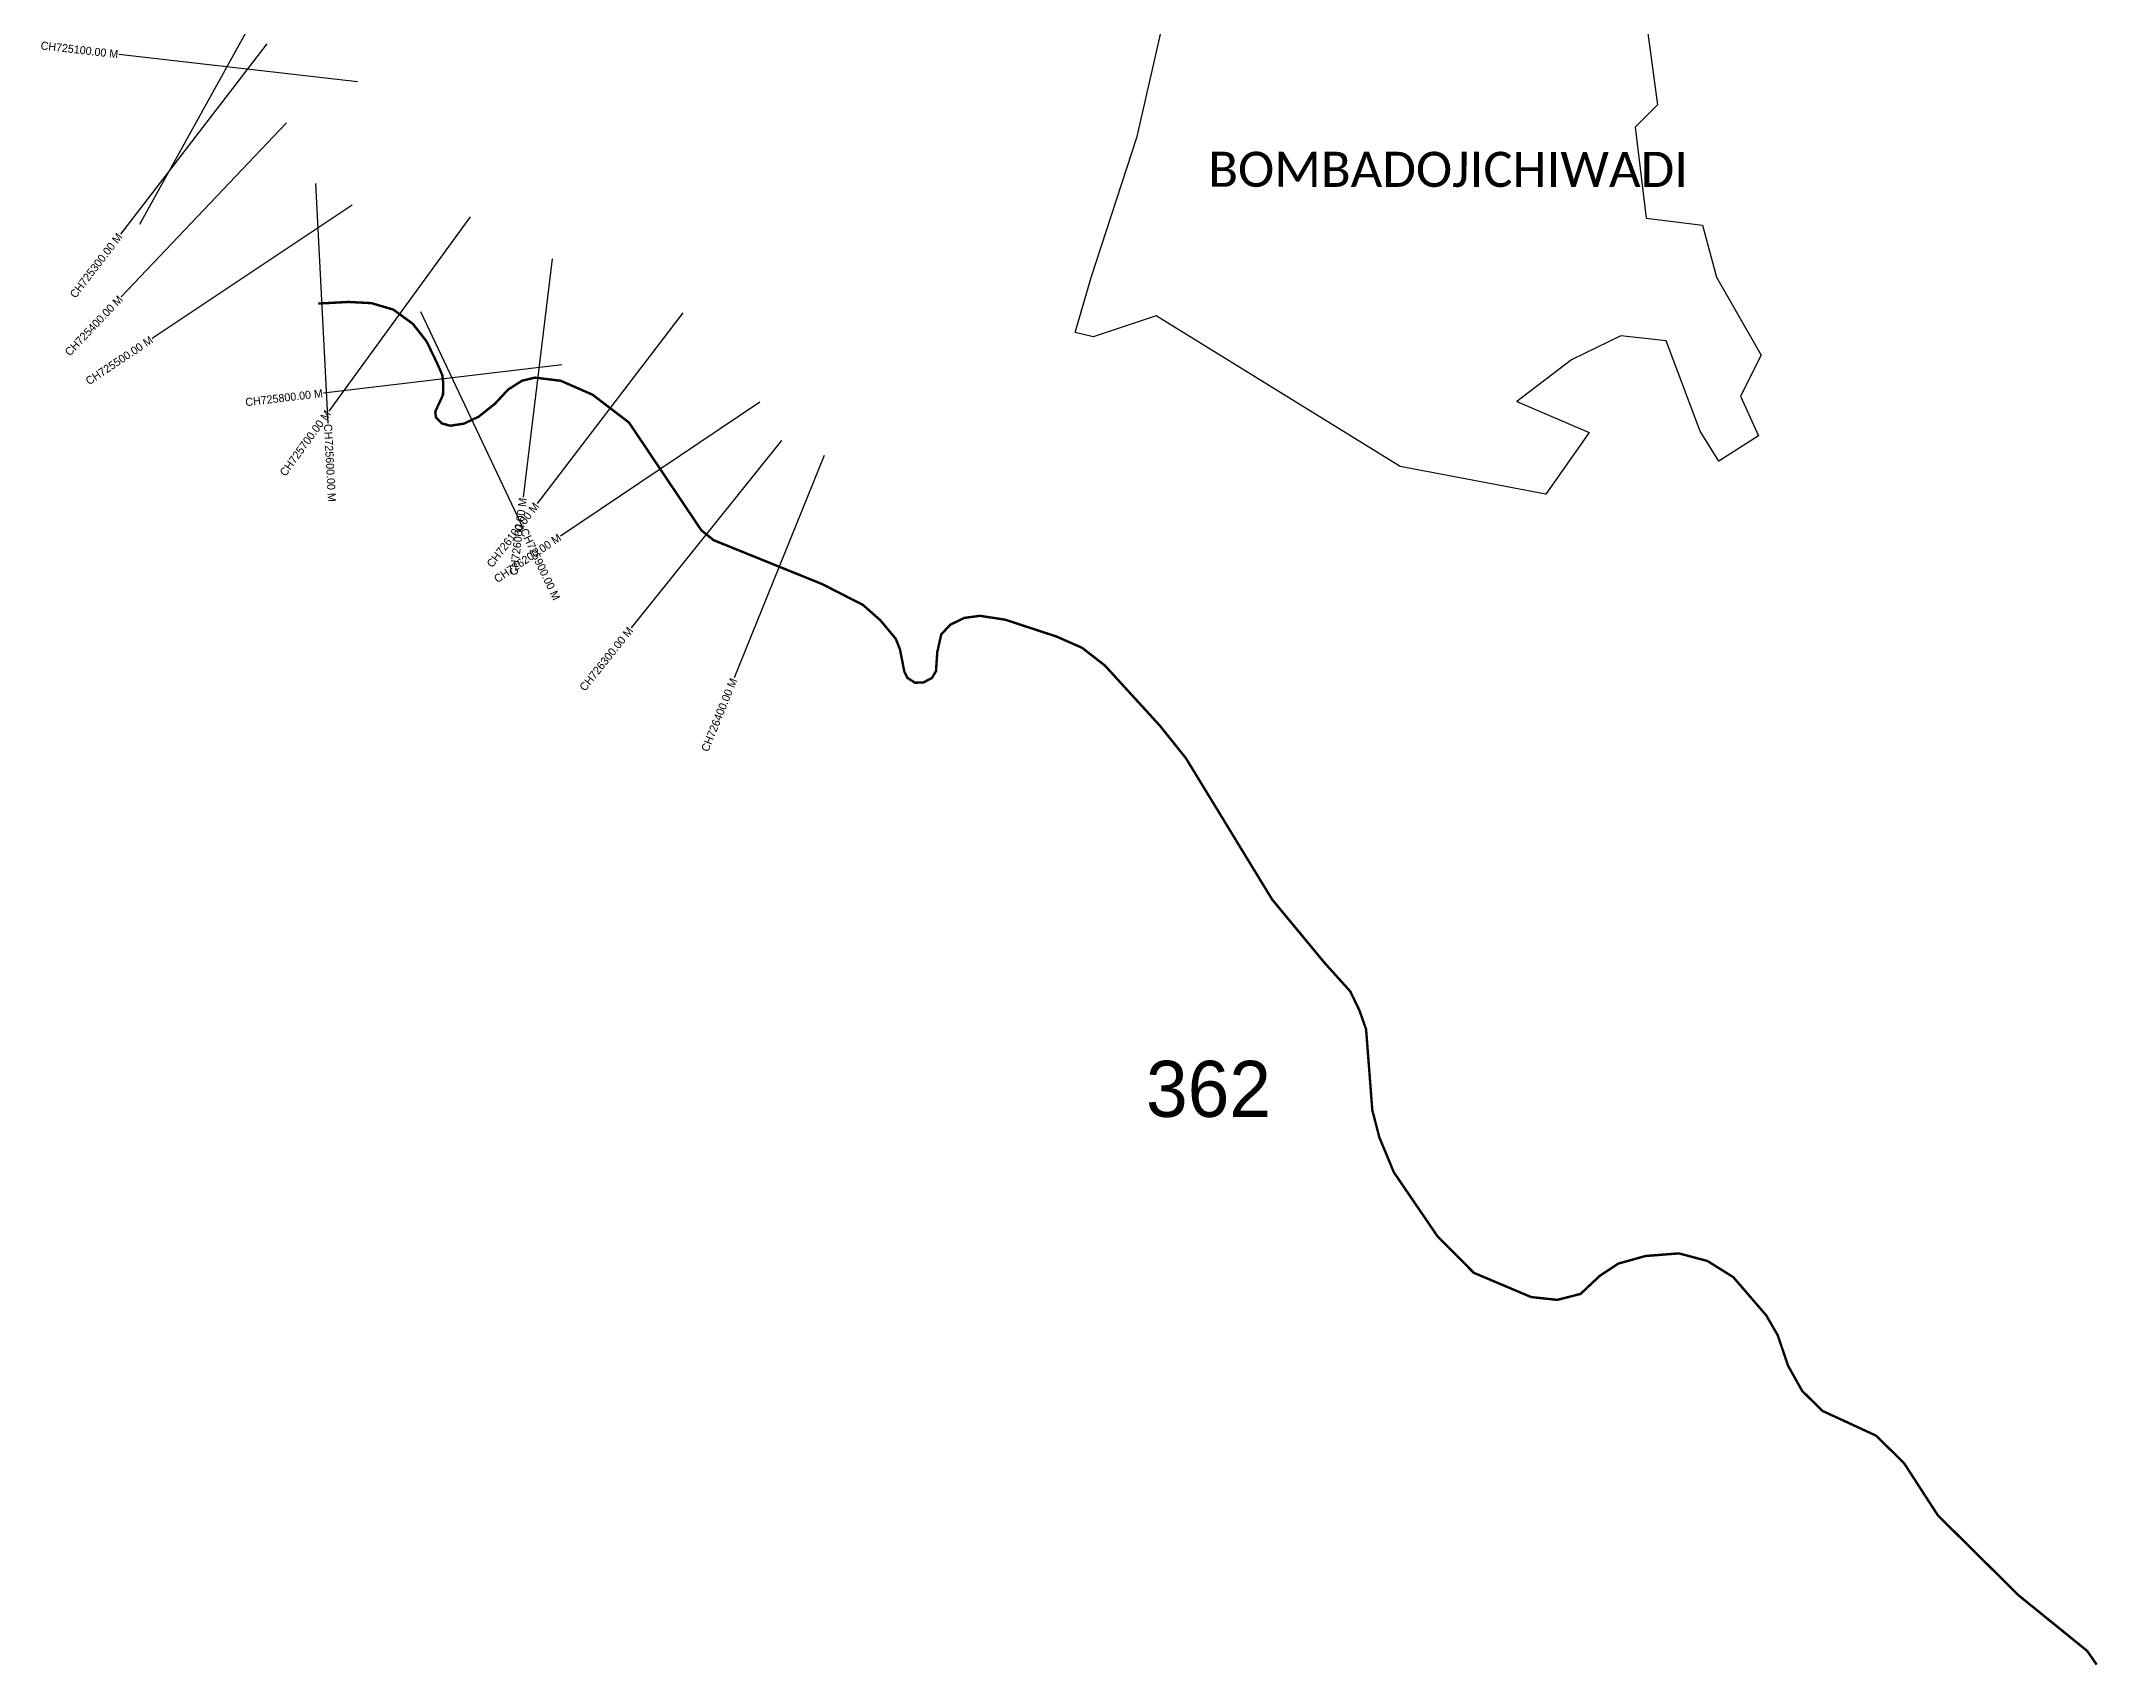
# Model space of a CAD drawing. Header units: metres. Extents: x 355535 to 358116, y 1739230 to 1742903.
# Drawn here: x 355546 to 358116, y 1739230 to 1741260 of the extents above; entities that cross this region are included whole.
import ezdxf
from ezdxf.enums import TextEntityAlignment as Align

# ---------------------------------------------------------------- set-up
doc = ezdxf.new("R2010")
doc.units = ezdxf.units.M
for name, color, linetype in [('CS', 134, 'Continuous'), ('CSMark', 6, 'Continuous'), ('NATURALLY PROTECTED', 3, 'Continuous'), ('VILLAGE NAME', 250, 'Continuous')]:
    doc.layers.add(name, color=color, linetype=linetype)

msp = doc.modelspace()

# ---------------------------------------------------------------- linework, layer by layer
at = {"color": 6}
msp.add_lwpolyline([(357547.4, 1741316.7), (357565.5, 1741180.7), (357537.8, 1741152.9), (357551.3, 1741039), (357621.9, 1741030.1), (357639.5, 1740965.1), (357695.1, 1740868), (357669.3, 1740816.4), (357691.7, 1740767.2), (357642.2, 1740735.3), (357618.9, 1740772.8), (357576.6, 1740885.8), (357519.7, 1740892.1), (357458.2, 1740861.9), (357389.8, 1740810), (357480.3, 1740771), (357426.2, 1740693.9), (357244.2, 1740728.8), (356939, 1740917.1), (356860.6, 1740890.6), (356838, 1740896.1), (356858.2, 1740964.7), (356915.5, 1741141.2), (356947.1, 1741279.8)], dxfattribs=at)
at = {"layer": 'CS'}
for p, q in [((355669.2, 1741031.6), (355814.7, 1741294)), ((355941.3, 1741209.3), (355643.3, 1741243.7)), ((355827.9, 1741256.9), (355645, 1741019.2)), ((355852.5, 1741158.3), (355645.9, 1740940.8)), ((355888.9, 1741082.4), (355904.3, 1740782.8)), ((355934.5, 1741055.3), (355684.9, 1740888.8)), ((356081.9, 1741040.5), (355905.3, 1740798)), ((356184.4, 1740988.3), (356148.1, 1740690.5)), ((356020, 1740922.5), (356148.4, 1740651.4)), ((356347.9, 1740920.9), (356165.6, 1740682.6)), ((356196.8, 1740855.8), (355898.9, 1740820.5)), ((356444.1, 1740809), (356195.1, 1740641.8)), ((356470.9, 1740761), (356283.2, 1740527)), ((356524.3, 1740742.6), (356411.8, 1740464.5))]:
    msp.add_line(p, q, dxfattribs=at)
at = {"layer": 'NATURALLY PROTECTED', "const_width": 3, "flags": 128}
msp.add_lwpolyline([(355892.2, 1740932.3), (355930.3, 1740934.3), (355958.8, 1740932.8), (355986.1, 1740924.7), (356010.5, 1740906.9), (356027.7, 1740884.9), (356040.7, 1740857.9), (356047.3, 1740842.9), (356048.5, 1740832.5), (356048.1, 1740818), (356042.6, 1740806.2), (356038.5, 1740797.2), (356039.3, 1740790.2), (356046.5, 1740782.6), (356057.3, 1740779.6), (356074.5, 1740782.3), (356092.8, 1740791), (356113.3, 1740807.3), (356129.5, 1740824.8), (356146.9, 1740835.9), (356163.1, 1740839.7), (356195.2, 1740835.8), (356235, 1740818.4), (356280.5, 1740783.6), (356320.5, 1740724.1), (356350.8, 1740678.9), (356371, 1740648.9), (356386.3, 1740636.6), (356522, 1740581.7), (356572.9, 1740555.7), (356594.6, 1740536.5), (356613.8, 1740513.4), (356619, 1740500.4), (356624.6, 1740472.3), (356628.3, 1740464.7), (356637.7, 1740458.5), (356648.4, 1740458.8), (356659.1, 1740464.5), (356664.1, 1740472.9), (356665.7, 1740496.8), (356670.7, 1740518.9), (356681.9, 1740530.9), (356699.2, 1740539.4), (356718.8, 1740542.1), (356750.4, 1740537.3), (356814.4, 1740516.3), (356846.5, 1740502.2), (356875, 1740480.1), (356913.3, 1740438.2), (356943.9, 1740404.7), (356976.4, 1740364.1), (357013.1, 1740304), (357049.8, 1740243.8), (357084.2, 1740187.5), (357115.5, 1740149.7), (357149.4, 1740108.7), (357181.8, 1740072.7), (357193.3, 1740048.7), (357201.5, 1740025.4), (357205.9, 1739968.3), (357209.2, 1739924.6), (357218.1, 1739890.2), (357236.2, 1739846.7), (357290.6, 1739766.9), (357336.1, 1739721.1), (357381.3, 1739702), (357407.8, 1739690.8), (357440.4, 1739687.3), (357469.4, 1739694.7), (357493.6, 1739717.4), (357516.5, 1739732.6), (357550.6, 1739742.1), (357592.4, 1739745.4), (357628, 1739735.9), (357660.3, 1739715.7), (357701.5, 1739667.9), (357715.9, 1739642.9), (357728.7, 1739605.1), (357746.3, 1739573.6), (357771.6, 1739548.6), (357811.3, 1739530.3), (357838.7, 1739517.6), (357873.5, 1739483.5), (357916, 1739417.9), (358017, 1739317.9), (358073.3, 1739272.3), (358102.5, 1739248.6), (358114.3, 1739231.5)], dxfattribs=at)

# ---------------------------------------------------------------- texts
at = {"insert": (356926.5, 1739986), "char_height": 70, "attachment_point": 1}
msp.add_mtext_dynamic_manual_height_columns('362', width=95.172, gutter_width=1, heights=[0], dxfattribs=at)
at = {"layer": 'CSMark'}
for s, rotation, p in [('CH725100.00 M', 353.4163, (355642.3, 1741243.8)), ('CH725300.00 M', 52.417, (355644.4, 1741018.4)), ('CH725400.00 M', 46.4822, (355645.3, 1740940)), ('CH725500.00 M', 33.7021, (355684.1, 1740888.2)), ('CH725800.00 M', 6.76, (355897.9, 1740820.4)), ('CH725700.00 M', 53.9371, (355904.7, 1740797.2)), ('CH726100.00 M', 52.5743, (356165, 1740681.8)), ('CH726000.00 M', 83.0354, (356147.9, 1740689.5)), ('CH726200.00 M', 33.8806, (356194.2, 1740641.2)), ('CH726300.00 M', 51.2656, (356282.6, 1740526.2)), ('CH726400.00 M', 67.9685, (356411.4, 1740463.5))]:
    msp.add_text(s, height=10, rotation=rotation, dxfattribs=at).set_placement(p, align=Align.MIDDLE_RIGHT)
for s, rotation, p in [('CH725600.00 M', 272.9428, (355904.4, 1740781.8)), ('CH725900.00 M', 295.3401, (356148.8, 1740650.5))]:
    msp.add_text(s, height=10, rotation=rotation, dxfattribs=at).set_placement(p, align=Align.MIDDLE_LEFT)
at = {"layer": 'VILLAGE NAME', "insert": (357004.3, 1741122), "char_height": 43.826, "attachment_point": 1, "rotation": 359.9793}
msp.add_mtext_dynamic_manual_height_columns('{\\fCalibri|b0|i0|c0|p34;BOMBADOJICHIWADI}', width=621.448, gutter_width=314.9, heights=[0], dxfattribs=at)

doc.saveas('drawing.dxf')
